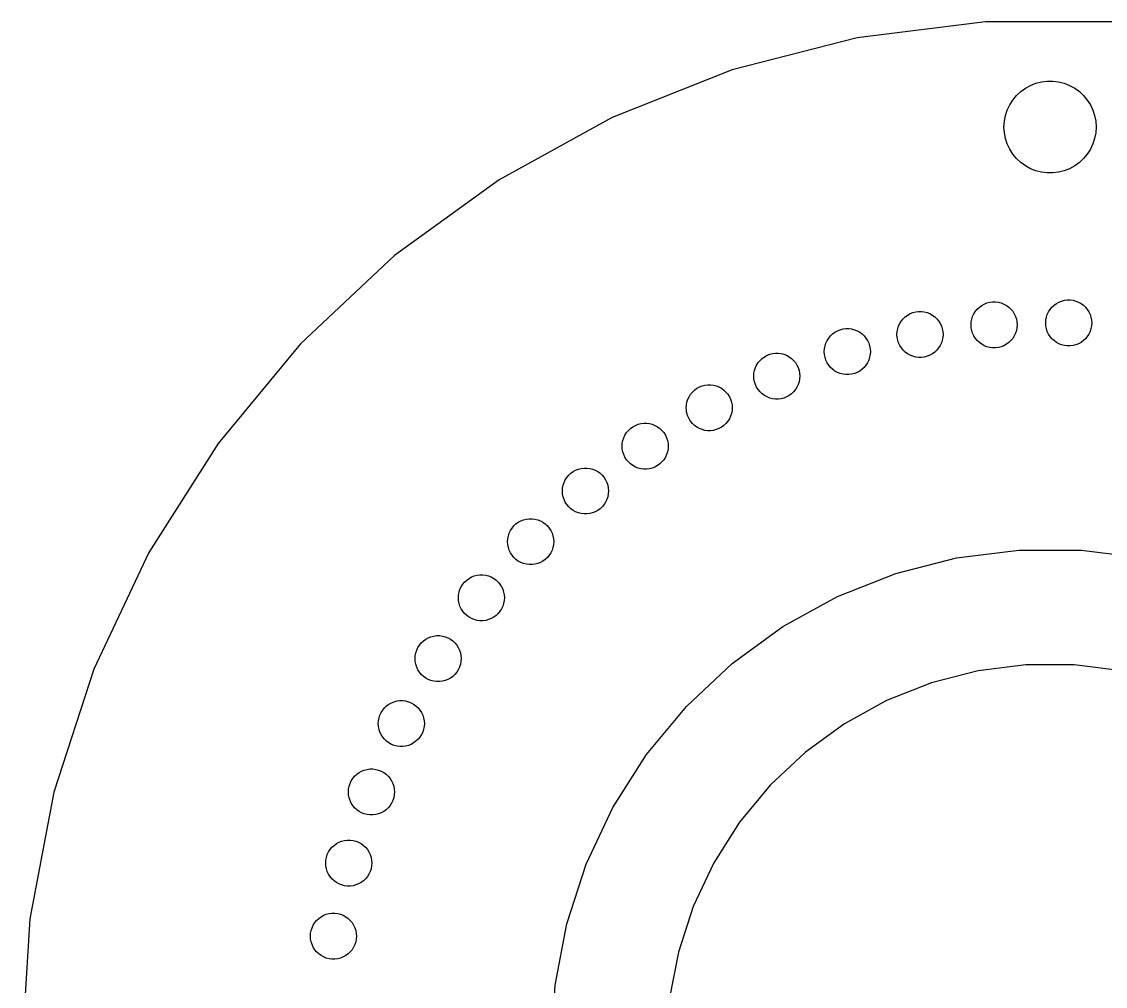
# Model space of a CAD drawing. Header units: metres. Extents: x -67 to 67, y -67 to 226.
# Drawn here: x -67 to 3.6, y 163 to 225.9 of the extents above; entities that cross this region are included whole.
import ezdxf

# ---------------------------------------------------------------- set-up
doc = ezdxf.new("R2010")
doc.units = ezdxf.units.M

msp = doc.modelspace()

# ---------------------------------------------------------------- linework, layer by layer
for p, q in [((-4.20695, 225.868), (-12.5545, 224.813)), ((4.20695, 225.868), (-4.20695, 225.868)), ((-12.5545, 224.813), (-20.7041, 222.721)), ((-20.7041, 222.721), (-28.5272, 219.623)), ((-1.60747, 221.533), (-1.27733, 221.714)), ((-1.27733, 221.714), (-0.92705, 221.853)), ((-0.92705, 221.853), (-0.56213, 221.947)), ((-0.56213, 221.947), (-0.18837, 221.994)), ((-0.18837, 221.994), (0.18837, 221.994)), ((0.18837, 221.994), (0.56213, 221.947)), ((0.56213, 221.947), (0.92705, 221.853)), ((0.92705, 221.853), (1.27733, 221.714)), ((1.27733, 221.714), (1.60747, 221.533)), ((-2.42705, 220.763), (-2.1869, 221.054)), ((-2.1869, 221.054), (-1.91226, 221.312)), ((-1.91226, 221.312), (-1.60747, 221.533)), ((1.60747, 221.533), (1.91226, 221.312)), ((1.91226, 221.312), (2.1869, 221.054)), ((2.1869, 221.054), (2.42705, 220.763)), ((-2.78932, 220.104), (-2.62891, 220.445)), ((-2.62891, 220.445), (-2.42705, 220.763)), ((2.42705, 220.763), (2.62891, 220.445)), ((2.62891, 220.445), (2.78932, 220.104)), ((-28.5272, 219.623), (-35.9004, 215.57)), ((-2.97633, 219.376), (-2.90575, 219.746)), ((-2.90575, 219.746), (-2.78932, 220.104)), ((2.78932, 220.104), (2.90575, 219.746)), ((2.90575, 219.746), (2.97633, 219.376)), ((-3, 219), (-2.97633, 219.376)), ((-2.97633, 218.624), (-3, 219)), ((2.97633, 219.376), (3, 219)), ((3, 219), (2.97633, 218.624)), ((-2.90575, 218.254), (-2.97633, 218.624)), ((-2.78932, 217.896), (-2.90575, 218.254)), ((2.90575, 218.254), (2.78932, 217.896)), ((2.97633, 218.624), (2.90575, 218.254)), ((-2.62891, 217.555), (-2.78932, 217.896)), ((-2.42705, 217.237), (-2.62891, 217.555)), ((2.62891, 217.555), (2.42705, 217.237)), ((2.78932, 217.896), (2.62891, 217.555)), ((-2.1869, 216.946), (-2.42705, 217.237)), ((-1.91226, 216.688), (-2.1869, 216.946)), ((2.1869, 216.946), (1.91226, 216.688)), ((2.42705, 217.237), (2.1869, 216.946)), ((-1.60747, 216.467), (-1.91226, 216.688)), ((-1.27733, 216.286), (-1.60747, 216.467)), ((-0.92705, 216.147), (-1.27733, 216.286)), ((-0.56213, 216.053), (-0.92705, 216.147)), ((-0.18837, 216.006), (-0.56213, 216.053)), ((0.56213, 216.053), (0.18837, 216.006)), ((0.92705, 216.147), (0.56213, 216.053)), ((1.27733, 216.286), (0.92705, 216.147)), ((1.60747, 216.467), (1.27733, 216.286)), ((1.91226, 216.688), (1.60747, 216.467)), ((-35.9004, 215.57), (-42.7074, 210.624)), ((0.18837, 216.006), (-0.18837, 216.006)), ((-42.7074, 210.624), (-48.8409, 204.865)), ((-4.11006, 207.536), (-3.92761, 207.583)), ((-3.92761, 207.583), (-3.74072, 207.606)), ((-3.74072, 207.606), (-3.55235, 207.606)), ((-3.55235, 207.606), (-3.36546, 207.583)), ((-3.36546, 207.583), (-3.18301, 207.536)), ((0.41284, 207.501), (0.57791, 207.592)), ((0.57791, 207.592), (0.75305, 207.661)), ((0.75305, 207.661), (0.93552, 207.708)), ((0.93552, 207.708), (1.12239, 207.731)), ((1.12239, 207.731), (1.31076, 207.731)), ((1.31076, 207.731), (1.49765, 207.708)), ((1.49765, 207.708), (1.6801, 207.661)), ((1.6801, 207.661), (1.85526, 207.592)), ((1.85526, 207.592), (2.02032, 207.501)), ((-9.10968, 206.842), (-8.93454, 206.911)), ((-8.93454, 206.911), (-8.75208, 206.958)), ((-8.75208, 206.958), (-8.5652, 206.981)), ((-8.5652, 206.981), (-8.37682, 206.981)), ((-8.37682, 206.981), (-8.18994, 206.958)), ((-8.18994, 206.958), (-8.00748, 206.911)), ((-8.00748, 206.911), (-7.83234, 206.842)), ((-4.961, 206.832), (-4.86006, 206.991)), ((-4.86006, 206.991), (-4.73999, 207.136)), ((-4.73999, 207.136), (-4.60268, 207.265)), ((-4.60268, 207.265), (-4.45027, 207.376)), ((-4.45027, 207.376), (-4.2852, 207.466)), ((-4.2852, 207.466), (-4.11006, 207.536)), ((-3.18301, 207.536), (-3.00786, 207.466)), ((-3.00786, 207.466), (-2.84279, 207.376)), ((-2.84279, 207.376), (-2.6904, 207.265)), ((-2.6904, 207.265), (-2.55309, 207.136)), ((-2.55309, 207.136), (-2.43301, 206.991)), ((-2.43301, 206.991), (-2.33208, 206.832)), ((-0.17807, 206.787), (-0.09787, 206.957)), ((-0.09787, 206.957), (0.00305, 207.116)), ((0.00305, 207.116), (0.12312, 207.261)), ((0.12312, 207.261), (0.26045, 207.39)), ((0.26045, 207.39), (0.41284, 207.501)), ((2.02032, 207.501), (2.17271, 207.39)), ((2.17271, 207.39), (2.31003, 207.261)), ((2.31003, 207.261), (2.4301, 207.116)), ((2.4301, 207.116), (2.53104, 206.957)), ((2.53104, 206.957), (2.61125, 206.787)), ((-9.86568, 206.037), (-9.78546, 206.207)), ((-9.78546, 206.207), (-9.68454, 206.366)), ((-9.68454, 206.366), (-9.56447, 206.511)), ((-9.56447, 206.511), (-9.42714, 206.64)), ((-9.42714, 206.64), (-9.27475, 206.751)), ((-9.27475, 206.751), (-9.10968, 206.842)), ((-7.83234, 206.842), (-7.66727, 206.751)), ((-7.66727, 206.751), (-7.51488, 206.64)), ((-7.51488, 206.64), (-7.37755, 206.511)), ((-7.37755, 206.511), (-7.25748, 206.366)), ((-7.25748, 206.366), (-7.15656, 206.207)), ((-7.15656, 206.207), (-7.07634, 206.037)), ((-5.14653, 206.109), (-5.1347, 206.297)), ((-5.1347, 206.297), (-5.09941, 206.482)), ((-5.09941, 206.482), (-5.0412, 206.661)), ((-5.0412, 206.661), (-4.961, 206.832)), ((-2.33208, 206.832), (-2.25186, 206.661)), ((-2.25186, 206.661), (-2.19366, 206.482)), ((-2.19366, 206.482), (-2.15836, 206.297)), ((-2.15836, 206.297), (-2.14653, 206.109)), ((-0.2834, 206.234), (-0.27158, 206.422)), ((-0.27158, 206.046), (-0.2834, 206.234)), ((-0.27158, 206.422), (-0.23628, 206.607)), ((-0.23628, 206.607), (-0.17807, 206.787)), ((2.61125, 206.787), (2.66945, 206.607)), ((2.66945, 206.607), (2.70476, 206.422)), ((2.70476, 206.422), (2.71658, 206.234)), ((2.71658, 206.234), (2.70476, 206.046)), ((-14.2991, 205.394), (-14.1618, 205.523)), ((-14.1618, 205.523), (-14.0094, 205.634)), ((-14.0094, 205.634), (-13.8444, 205.724)), ((-13.8444, 205.724), (-13.6692, 205.794)), ((-13.6692, 205.794), (-13.4868, 205.84)), ((-13.4868, 205.84), (-13.2999, 205.864)), ((-13.2999, 205.864), (-13.1115, 205.864)), ((-13.1115, 205.864), (-12.9246, 205.84)), ((-12.9246, 205.84), (-12.7422, 205.794)), ((-12.7422, 205.794), (-12.567, 205.724)), ((-12.567, 205.724), (-12.4019, 205.634)), ((-12.4019, 205.634), (-12.2496, 205.523)), ((-12.2496, 205.523), (-12.1122, 205.394)), ((-9.97101, 205.484), (-9.95918, 205.672)), ((-9.95918, 205.296), (-9.97101, 205.484)), ((-9.95918, 205.672), (-9.92389, 205.857)), ((-9.92389, 205.857), (-9.86568, 206.037)), ((-7.07634, 206.037), (-7.01813, 205.857)), ((-7.01813, 205.857), (-6.98283, 205.672)), ((-6.98283, 205.672), (-6.97101, 205.484)), ((-6.97101, 205.484), (-6.98283, 205.296)), ((-5.1347, 205.921), (-5.14653, 206.109)), ((-5.09941, 205.736), (-5.1347, 205.921)), ((-5.0412, 205.557), (-5.09941, 205.736)), ((-4.961, 205.386), (-5.0412, 205.557)), ((-2.25186, 205.557), (-2.33208, 205.386)), ((-2.19366, 205.736), (-2.25186, 205.557)), ((-2.15836, 205.921), (-2.19366, 205.736)), ((-2.14653, 206.109), (-2.15836, 205.921)), ((-0.23628, 205.861), (-0.27158, 206.046)), ((-0.17807, 205.682), (-0.23628, 205.861)), ((-0.09787, 205.512), (-0.17807, 205.682)), ((0.00305, 205.353), (-0.09787, 205.512)), ((2.53104, 205.512), (2.4301, 205.353)), ((2.61125, 205.682), (2.53104, 205.512)), ((2.66945, 205.861), (2.61125, 205.682)), ((2.70476, 206.046), (2.66945, 205.861)), ((-48.8409, 204.865), (-54.2041, 198.382)), ((-14.6586, 204.74), (-14.6004, 204.919)), ((-14.6004, 204.919), (-14.5201, 205.09)), ((-14.5201, 205.09), (-14.4192, 205.249)), ((-14.4192, 205.249), (-14.2991, 205.394)), ((-12.1122, 205.394), (-11.9922, 205.249)), ((-11.9922, 205.249), (-11.8912, 205.09)), ((-11.8912, 205.09), (-11.811, 204.919)), ((-11.811, 204.919), (-11.7528, 204.74)), ((-9.92389, 205.111), (-9.95918, 205.296)), ((-9.86568, 204.932), (-9.92389, 205.111)), ((-9.78546, 204.762), (-9.86568, 204.932)), ((-9.68454, 204.603), (-9.78546, 204.762)), ((-7.15656, 204.762), (-7.25748, 204.603)), ((-7.07634, 204.932), (-7.15656, 204.762)), ((-7.01813, 205.111), (-7.07634, 204.932)), ((-6.98283, 205.296), (-7.01813, 205.111)), ((-4.86006, 205.227), (-4.961, 205.386)), ((-4.73999, 205.082), (-4.86006, 205.227)), ((-4.60268, 204.953), (-4.73999, 205.082)), ((-4.45027, 204.843), (-4.60268, 204.953)), ((-4.2852, 204.752), (-4.45027, 204.843)), ((-4.11006, 204.682), (-4.2852, 204.752)), ((-3.00786, 204.752), (-3.18301, 204.682)), ((-2.84279, 204.843), (-3.00786, 204.752)), ((-2.6904, 204.953), (-2.84279, 204.843)), ((-2.55309, 205.082), (-2.6904, 204.953)), ((-2.43301, 205.227), (-2.55309, 205.082)), ((-2.33208, 205.386), (-2.43301, 205.227)), ((0.12312, 205.208), (0.00305, 205.353)), ((0.26045, 205.079), (0.12312, 205.208)), ((0.41284, 204.968), (0.26045, 205.079)), ((0.57791, 204.877), (0.41284, 204.968)), ((0.75305, 204.808), (0.57791, 204.877)), ((0.93552, 204.761), (0.75305, 204.808)), ((1.12239, 204.737), (0.93552, 204.761)), ((1.49765, 204.761), (1.31076, 204.737)), ((1.6801, 204.808), (1.49765, 204.761)), ((1.85526, 204.877), (1.6801, 204.808)), ((2.02032, 204.968), (1.85526, 204.877)), ((2.17271, 205.079), (2.02032, 204.968)), ((2.31003, 205.208), (2.17271, 205.079)), ((2.4301, 205.353), (2.31003, 205.208)), ((-18.6041, 204.035), (-18.4391, 204.126)), ((-18.4391, 204.126), (-18.2639, 204.195)), ((-18.2639, 204.195), (-18.0815, 204.242)), ((-18.0815, 204.242), (-17.8946, 204.266)), ((-17.8946, 204.266), (-17.7062, 204.266)), ((-17.7062, 204.266), (-17.5193, 204.242)), ((-17.5193, 204.242), (-17.3369, 204.195)), ((-17.3369, 204.195), (-17.1617, 204.126)), ((-17.1617, 204.126), (-16.9966, 204.035)), ((-14.7057, 204.367), (-14.6939, 204.555)), ((-14.6939, 204.179), (-14.7057, 204.367)), ((-14.6939, 204.555), (-14.6586, 204.74)), ((-14.6586, 203.994), (-14.6939, 204.179)), ((-11.7528, 204.74), (-11.7175, 204.555)), ((-11.7175, 204.179), (-11.7528, 203.994)), ((-11.7175, 204.555), (-11.7057, 204.367)), ((-11.7057, 204.367), (-11.7175, 204.179)), ((-9.56447, 204.458), (-9.68454, 204.603)), ((-9.42714, 204.329), (-9.56447, 204.458)), ((-9.27475, 204.218), (-9.42714, 204.329)), ((-9.10968, 204.127), (-9.27475, 204.218)), ((-8.93454, 204.058), (-9.10968, 204.127)), ((-8.75208, 204.011), (-8.93454, 204.058)), ((-8.00748, 204.058), (-8.18994, 204.011)), ((-7.83234, 204.127), (-8.00748, 204.058)), ((-7.66727, 204.218), (-7.83234, 204.127)), ((-7.51488, 204.329), (-7.66727, 204.218)), ((-7.37755, 204.458), (-7.51488, 204.329)), ((-7.25748, 204.603), (-7.37755, 204.458)), ((-3.92761, 204.636), (-4.11006, 204.682)), ((-3.74072, 204.612), (-3.92761, 204.636)), ((-3.55235, 204.612), (-3.74072, 204.612)), ((-3.36546, 204.636), (-3.55235, 204.612)), ((-3.18301, 204.682), (-3.36546, 204.636)), ((1.31076, 204.737), (1.12239, 204.737)), ((-19.1951, 203.321), (-19.1149, 203.491)), ((-19.1149, 203.491), (-19.0139, 203.65)), ((-19.0139, 203.65), (-18.8938, 203.796)), ((-18.8938, 203.796), (-18.7565, 203.925)), ((-18.7565, 203.925), (-18.6041, 204.035)), ((-16.9966, 204.035), (-16.8443, 203.925)), ((-16.8443, 203.925), (-16.7069, 203.796)), ((-16.7069, 203.796), (-16.5869, 203.65)), ((-16.5869, 203.65), (-16.4859, 203.491)), ((-16.4859, 203.491), (-16.4057, 203.321)), ((-14.6004, 203.815), (-14.6586, 203.994)), ((-14.5201, 203.644), (-14.6004, 203.815)), ((-14.4192, 203.485), (-14.5201, 203.644)), ((-14.2991, 203.34), (-14.4192, 203.485)), ((-14.1618, 203.211), (-14.2991, 203.34)), ((-12.1122, 203.34), (-12.2496, 203.211)), ((-11.9922, 203.485), (-12.1122, 203.34)), ((-11.8912, 203.644), (-11.9922, 203.485)), ((-11.811, 203.815), (-11.8912, 203.644)), ((-11.7528, 203.994), (-11.811, 203.815)), ((-8.5652, 203.987), (-8.75208, 204.011)), ((-8.37682, 203.987), (-8.5652, 203.987)), ((-8.18994, 204.011), (-8.37682, 203.987)), ((-19.3004, 202.769), (-19.2886, 202.957)), ((-19.2886, 202.581), (-19.3004, 202.769)), ((-19.2886, 202.957), (-19.2533, 203.142)), ((-19.2533, 203.142), (-19.1951, 203.321)), ((-16.4057, 203.321), (-16.3475, 203.142)), ((-16.3475, 203.142), (-16.3122, 202.957)), ((-16.3122, 202.957), (-16.3004, 202.769)), ((-16.3004, 202.769), (-16.3122, 202.581)), ((-14.0094, 203.101), (-14.1618, 203.211)), ((-13.8444, 203.01), (-14.0094, 203.101)), ((-13.6692, 202.94), (-13.8444, 203.01)), ((-13.4868, 202.894), (-13.6692, 202.94)), ((-13.2999, 202.87), (-13.4868, 202.894)), ((-13.1115, 202.87), (-13.2999, 202.87)), ((-12.9246, 202.894), (-13.1115, 202.87)), ((-12.7422, 202.94), (-12.9246, 202.894)), ((-12.567, 203.01), (-12.7422, 202.94)), ((-12.4019, 203.101), (-12.567, 203.01)), ((-12.2496, 203.211), (-12.4019, 203.101)), ((-23.1625, 201.862), (-23.0101, 201.973)), ((-23.0101, 201.973), (-22.8451, 202.064)), ((-22.8451, 202.064), (-22.6699, 202.133)), ((-22.6699, 202.133), (-22.4875, 202.18)), ((-22.4875, 202.18), (-22.3006, 202.204)), ((-22.3006, 202.204), (-22.1122, 202.204)), ((-22.1122, 202.204), (-21.9253, 202.18)), ((-21.9253, 202.18), (-21.7429, 202.133)), ((-21.7429, 202.133), (-21.5677, 202.064)), ((-21.5677, 202.064), (-21.4026, 201.973)), ((-21.4026, 201.973), (-21.2503, 201.862)), ((-19.2533, 202.396), (-19.2886, 202.581)), ((-19.1951, 202.217), (-19.2533, 202.396)), ((-19.1149, 202.046), (-19.1951, 202.217)), ((-19.0139, 201.887), (-19.1149, 202.046)), ((-16.4859, 202.046), (-16.5869, 201.887)), ((-16.4057, 202.217), (-16.4859, 202.046)), ((-16.3475, 202.396), (-16.4057, 202.217)), ((-16.3122, 202.581), (-16.3475, 202.396)), ((-23.6593, 201.08), (-23.6011, 201.259)), ((-23.6011, 201.259), (-23.5209, 201.429)), ((-23.5209, 201.429), (-23.4199, 201.588)), ((-23.4199, 201.588), (-23.2999, 201.733)), ((-23.2999, 201.733), (-23.1625, 201.862)), ((-21.2503, 201.862), (-21.1129, 201.733)), ((-21.1129, 201.733), (-20.9929, 201.588)), ((-20.9929, 201.588), (-20.8919, 201.429)), ((-20.8919, 201.429), (-20.8117, 201.259)), ((-20.8117, 201.259), (-20.7535, 201.08)), ((-18.8938, 201.742), (-19.0139, 201.887)), ((-18.7565, 201.613), (-18.8938, 201.742)), ((-18.6041, 201.502), (-18.7565, 201.613)), ((-18.4391, 201.412), (-18.6041, 201.502)), ((-18.2639, 201.342), (-18.4391, 201.412)), ((-18.0815, 201.295), (-18.2639, 201.342)), ((-17.8946, 201.272), (-18.0815, 201.295)), ((-17.7062, 201.272), (-17.8946, 201.272)), ((-17.5193, 201.295), (-17.7062, 201.272)), ((-17.3369, 201.342), (-17.5193, 201.295)), ((-17.1617, 201.412), (-17.3369, 201.342)), ((-16.9966, 201.502), (-17.1617, 201.412)), ((-16.8443, 201.613), (-16.9966, 201.502)), ((-16.7069, 201.742), (-16.8443, 201.613)), ((-16.5869, 201.887), (-16.7069, 201.742)), ((-23.7064, 200.707), (-23.6946, 200.895)), ((-23.6946, 200.519), (-23.7064, 200.707)), ((-23.6946, 200.895), (-23.6593, 201.08)), ((-23.6593, 200.334), (-23.6946, 200.519)), ((-20.7535, 201.08), (-20.7182, 200.895)), ((-20.7182, 200.519), (-20.7535, 200.334)), ((-20.7182, 200.895), (-20.7064, 200.707)), ((-20.7064, 200.707), (-20.7182, 200.519)), ((-23.6011, 200.154), (-23.6593, 200.334)), ((-23.5209, 199.984), (-23.6011, 200.154)), ((-23.4199, 199.825), (-23.5209, 199.984)), ((-23.2999, 199.68), (-23.4199, 199.825)), ((-20.9929, 199.825), (-21.1129, 199.68)), ((-20.8919, 199.984), (-20.9929, 199.825)), ((-20.8117, 200.154), (-20.8919, 199.984)), ((-20.7535, 200.334), (-20.8117, 200.154)), ((-27.5905, 199.084), (-27.4705, 199.229)), ((-27.4705, 199.229), (-27.3331, 199.358)), ((-27.3331, 199.358), (-27.1808, 199.469)), ((-27.1808, 199.469), (-27.0157, 199.559)), ((-27.0157, 199.559), (-26.8405, 199.629)), ((-26.8405, 199.629), (-26.6581, 199.676)), ((-26.6581, 199.676), (-26.4712, 199.699)), ((-26.4712, 199.699), (-26.2828, 199.699)), ((-26.2828, 199.699), (-26.0959, 199.676)), ((-26.0959, 199.676), (-25.9135, 199.629)), ((-25.9135, 199.629), (-25.7383, 199.559)), ((-25.7383, 199.559), (-25.5733, 199.469)), ((-25.5733, 199.469), (-25.4209, 199.358)), ((-25.4209, 199.358), (-25.2836, 199.229)), ((-25.2836, 199.229), (-25.1635, 199.084)), ((-23.1625, 199.551), (-23.2999, 199.68)), ((-23.0101, 199.44), (-23.1625, 199.551)), ((-22.8451, 199.349), (-23.0101, 199.44)), ((-22.6699, 199.28), (-22.8451, 199.349)), ((-22.4875, 199.233), (-22.6699, 199.28)), ((-22.3006, 199.21), (-22.4875, 199.233)), ((-22.1122, 199.21), (-22.3006, 199.21)), ((-21.9253, 199.233), (-22.1122, 199.21)), ((-21.7429, 199.28), (-21.9253, 199.233)), ((-21.5677, 199.349), (-21.7429, 199.28)), ((-21.4026, 199.44), (-21.5677, 199.349)), ((-21.2503, 199.551), (-21.4026, 199.44)), ((-21.1129, 199.68), (-21.2503, 199.551)), ((-27.8652, 198.39), (-27.8299, 198.575)), ((-27.8299, 198.575), (-27.7717, 198.754)), ((-27.7717, 198.754), (-27.6915, 198.925)), ((-27.6915, 198.925), (-27.5905, 199.084)), ((-25.1635, 199.084), (-25.0625, 198.925)), ((-25.0625, 198.925), (-24.9823, 198.754)), ((-24.9823, 198.754), (-24.9241, 198.575)), ((-24.9241, 198.575), (-24.8888, 198.39)), ((-54.2041, 198.382), (-58.7125, 191.277)), ((-27.877, 198.202), (-27.8652, 198.39)), ((-27.8652, 198.014), (-27.877, 198.202)), ((-27.8299, 197.829), (-27.8652, 198.014)), ((-27.7717, 197.65), (-27.8299, 197.829)), ((-24.9241, 197.829), (-24.9823, 197.65)), ((-24.8888, 198.014), (-24.9241, 197.829)), ((-24.8888, 198.39), (-24.877, 198.202)), ((-24.877, 198.202), (-24.8888, 198.014)), ((-27.6915, 197.48), (-27.7717, 197.65)), ((-27.5905, 197.321), (-27.6915, 197.48)), ((-27.4705, 197.175), (-27.5905, 197.321)), ((-27.3331, 197.046), (-27.4705, 197.175)), ((-27.1808, 196.936), (-27.3331, 197.046)), ((-25.4209, 197.046), (-25.5733, 196.936)), ((-25.2836, 197.175), (-25.4209, 197.046)), ((-25.1635, 197.321), (-25.2836, 197.175)), ((-25.0625, 197.48), (-25.1635, 197.321)), ((-24.9823, 197.65), (-25.0625, 197.48)), ((-31.4816, 196.164), (-31.3615, 196.309)), ((-31.3615, 196.309), (-31.2242, 196.438)), ((-31.2242, 196.438), (-31.0718, 196.549)), ((-31.0718, 196.549), (-30.9067, 196.64)), ((-30.9067, 196.64), (-30.7316, 196.709)), ((-30.7316, 196.709), (-30.5491, 196.756)), ((-30.5491, 196.756), (-30.3622, 196.779)), ((-30.3622, 196.779), (-30.1738, 196.779)), ((-30.1738, 196.779), (-29.987, 196.756)), ((-29.987, 196.756), (-29.8045, 196.709)), ((-29.8045, 196.709), (-29.6293, 196.64)), ((-29.6293, 196.64), (-29.4643, 196.549)), ((-29.4643, 196.549), (-29.3119, 196.438)), ((-29.3119, 196.438), (-29.1746, 196.309)), ((-29.1746, 196.309), (-29.0545, 196.164)), ((-27.0157, 196.845), (-27.1808, 196.936)), ((-26.8405, 196.776), (-27.0157, 196.845)), ((-26.6581, 196.729), (-26.8405, 196.776)), ((-26.4712, 196.705), (-26.6581, 196.729)), ((-26.2828, 196.705), (-26.4712, 196.705)), ((-26.0959, 196.729), (-26.2828, 196.705)), ((-25.9135, 196.776), (-26.0959, 196.729)), ((-25.7383, 196.845), (-25.9135, 196.776)), ((-25.5733, 196.936), (-25.7383, 196.845)), ((-31.7562, 195.47), (-31.7209, 195.655)), ((-31.7209, 195.655), (-31.6627, 195.835)), ((-31.6627, 195.835), (-31.5825, 196.005)), ((-31.5825, 196.005), (-31.4816, 196.164)), ((-29.0545, 196.164), (-28.9536, 196.005)), ((-28.9536, 196.005), (-28.8734, 195.835)), ((-28.8734, 195.835), (-28.8151, 195.655)), ((-28.8151, 195.655), (-28.7798, 195.47)), ((-31.768, 195.282), (-31.7562, 195.47)), ((-31.7562, 195.094), (-31.768, 195.282)), ((-31.7209, 194.909), (-31.7562, 195.094)), ((-31.6627, 194.73), (-31.7209, 194.909)), ((-28.8151, 194.909), (-28.8734, 194.73)), ((-28.7798, 195.094), (-28.8151, 194.909)), ((-28.7798, 195.47), (-28.768, 195.282)), ((-28.768, 195.282), (-28.7798, 195.094)), ((-31.5825, 194.56), (-31.6627, 194.73)), ((-31.4816, 194.401), (-31.5825, 194.56)), ((-31.3615, 194.256), (-31.4816, 194.401)), ((-31.2242, 194.127), (-31.3615, 194.256)), ((-29.1746, 194.256), (-29.3119, 194.127)), ((-29.0545, 194.401), (-29.1746, 194.256)), ((-28.9536, 194.56), (-29.0545, 194.401)), ((-28.8734, 194.73), (-28.9536, 194.56)), ((-34.1193, 193.451), (-33.9324, 193.475)), ((-33.9324, 193.475), (-33.744, 193.475)), ((-33.744, 193.475), (-33.5571, 193.451)), ((-31.0718, 194.016), (-31.2242, 194.127)), ((-30.9067, 193.925), (-31.0718, 194.016)), ((-30.7316, 193.856), (-30.9067, 193.925)), ((-30.5491, 193.809), (-30.7316, 193.856)), ((-30.3622, 193.785), (-30.5491, 193.809)), ((-30.1738, 193.785), (-30.3622, 193.785)), ((-29.987, 193.809), (-30.1738, 193.785)), ((-29.8045, 193.856), (-29.987, 193.809)), ((-29.6293, 193.925), (-29.8045, 193.856)), ((-29.4643, 194.016), (-29.6293, 193.925)), ((-29.3119, 194.127), (-29.4643, 194.016)), ((-35.1526, 192.7), (-35.0517, 192.86)), ((-35.0517, 192.86), (-34.9316, 193.005)), ((-34.9316, 193.005), (-34.7943, 193.134)), ((-34.7943, 193.134), (-34.6419, 193.244)), ((-34.6419, 193.244), (-34.4769, 193.335)), ((-34.4769, 193.335), (-34.3017, 193.404)), ((-34.3017, 193.404), (-34.1193, 193.451)), ((-33.5571, 193.451), (-33.3747, 193.404)), ((-33.3747, 193.404), (-33.1995, 193.335)), ((-33.1995, 193.335), (-33.0344, 193.244)), ((-33.0344, 193.244), (-32.882, 193.134)), ((-32.882, 193.134), (-32.7447, 193.005)), ((-32.7447, 193.005), (-32.6247, 192.86)), ((-32.6247, 192.86), (-32.5237, 192.7)), ((-35.3382, 191.978), (-35.3264, 192.166)), ((-35.3264, 192.166), (-35.2911, 192.351)), ((-35.2911, 192.351), (-35.2328, 192.53)), ((-35.2328, 192.53), (-35.1526, 192.7)), ((-32.5237, 192.7), (-32.4435, 192.53)), ((-32.4435, 192.53), (-32.3853, 192.351)), ((-32.3853, 192.351), (-32.35, 192.166)), ((-32.35, 192.166), (-32.3382, 191.978)), ((-35.3264, 191.79), (-35.3382, 191.978)), ((-35.2911, 191.605), (-35.3264, 191.79)), ((-35.2328, 191.426), (-35.2911, 191.605)), ((-35.1526, 191.255), (-35.2328, 191.426)), ((-32.4435, 191.426), (-32.5237, 191.255)), ((-32.3853, 191.605), (-32.4435, 191.426)), ((-32.35, 191.79), (-32.3853, 191.605)), ((-32.3382, 191.978), (-32.35, 191.79)), ((-6.08989, 190.924), (-2.04068, 191.436)), ((-2.04068, 191.436), (2.04068, 191.436)), ((2.04068, 191.436), (6.08989, 190.924)), ((-58.7125, 191.277), (-62.295, 183.664)), ((-35.0517, 191.096), (-35.1526, 191.255)), ((-34.9316, 190.951), (-35.0517, 191.096)), ((-34.7943, 190.822), (-34.9316, 190.951)), ((-34.6419, 190.711), (-34.7943, 190.822)), ((-34.4769, 190.621), (-34.6419, 190.711)), ((-33.0344, 190.711), (-33.1995, 190.621)), ((-32.882, 190.822), (-33.0344, 190.711)), ((-32.7447, 190.951), (-32.882, 190.822)), ((-32.6247, 191.096), (-32.7447, 190.951)), ((-32.5237, 191.255), (-32.6247, 191.096)), ((-10.043, 189.909), (-6.08989, 190.924)), ((-34.3017, 190.551), (-34.4769, 190.621)), ((-34.1193, 190.504), (-34.3017, 190.551)), ((-33.9324, 190.481), (-34.1193, 190.504)), ((-33.744, 190.481), (-33.9324, 190.481)), ((-33.5571, 190.504), (-33.744, 190.481)), ((-33.3747, 190.551), (-33.5571, 190.504)), ((-33.1995, 190.621), (-33.3747, 190.551)), ((-38.2632, 189.205), (-38.1431, 189.351)), ((-38.1431, 189.351), (-38.0058, 189.48)), ((-38.0058, 189.48), (-37.8534, 189.59)), ((-37.8534, 189.59), (-37.6883, 189.681)), ((-37.6883, 189.681), (-37.5132, 189.75)), ((-37.5132, 189.75), (-37.3307, 189.797)), ((-37.3307, 189.797), (-37.1438, 189.821)), ((-37.1438, 189.821), (-36.9555, 189.821)), ((-36.9555, 189.821), (-36.7686, 189.797)), ((-36.7686, 189.797), (-36.5861, 189.75)), ((-36.5861, 189.75), (-36.411, 189.681)), ((-36.411, 189.681), (-36.2459, 189.59)), ((-36.2459, 189.59), (-36.0935, 189.48)), ((-36.0935, 189.48), (-35.9562, 189.351)), ((-35.9562, 189.351), (-35.8361, 189.205)), ((-13.8378, 188.407), (-10.043, 189.909)), ((-38.5497, 188.324), (-38.5378, 188.512)), ((-38.5378, 188.512), (-38.5025, 188.697)), ((-38.5025, 188.697), (-38.4443, 188.876)), ((-38.4443, 188.876), (-38.3641, 189.046)), ((-38.3641, 189.046), (-38.2632, 189.205)), ((-35.8361, 189.205), (-35.7352, 189.046)), ((-35.7352, 189.046), (-35.655, 188.876)), ((-35.655, 188.876), (-35.5968, 188.697)), ((-35.5968, 188.697), (-35.5615, 188.512)), ((-35.5615, 188.512), (-35.5497, 188.324)), ((-38.5378, 188.136), (-38.5497, 188.324)), ((-38.5025, 187.951), (-38.5378, 188.136)), ((-38.4443, 187.772), (-38.5025, 187.951)), ((-35.5968, 187.951), (-35.655, 187.772)), ((-35.5615, 188.136), (-35.5968, 187.951)), ((-35.5497, 188.324), (-35.5615, 188.136)), ((-17.4144, 186.441), (-13.8378, 188.407)), ((-38.3641, 187.601), (-38.4443, 187.772)), ((-38.2632, 187.442), (-38.3641, 187.601)), ((-38.1431, 187.297), (-38.2632, 187.442)), ((-38.0058, 187.168), (-38.1431, 187.297)), ((-37.8534, 187.057), (-38.0058, 187.168)), ((-36.0935, 187.168), (-36.2459, 187.057)), ((-35.9562, 187.297), (-36.0935, 187.168)), ((-35.8361, 187.442), (-35.9562, 187.297)), ((-35.7352, 187.601), (-35.8361, 187.442)), ((-35.655, 187.772), (-35.7352, 187.601)), ((-37.6883, 186.967), (-37.8534, 187.057)), ((-37.5132, 186.897), (-37.6883, 186.967)), ((-37.3307, 186.85), (-37.5132, 186.897)), ((-37.1438, 186.827), (-37.3307, 186.85)), ((-36.9555, 186.827), (-37.1438, 186.827)), ((-36.7686, 186.85), (-36.9555, 186.827)), ((-36.5861, 186.897), (-36.7686, 186.85)), ((-36.411, 186.967), (-36.5861, 186.897)), ((-36.2459, 187.057), (-36.411, 186.967)), ((-20.7163, 184.042), (-17.4144, 186.441)), ((-40.6721, 185.625), (-40.5071, 185.716)), ((-40.5071, 185.716), (-40.3319, 185.785)), ((-40.3319, 185.785), (-40.1495, 185.832)), ((-40.1495, 185.832), (-39.9626, 185.856)), ((-39.9626, 185.856), (-39.7742, 185.856)), ((-39.7742, 185.856), (-39.5873, 185.832)), ((-39.5873, 185.832), (-39.4049, 185.785)), ((-39.4049, 185.785), (-39.2297, 185.716)), ((-39.2297, 185.716), (-39.0647, 185.625)), ((-41.2631, 184.911), (-41.1828, 185.082)), ((-41.1828, 185.082), (-41.0819, 185.241)), ((-41.0819, 185.241), (-40.9618, 185.386)), ((-40.9618, 185.386), (-40.8245, 185.515)), ((-40.8245, 185.515), (-40.6721, 185.625)), ((-39.0647, 185.625), (-38.9122, 185.515)), ((-38.9122, 185.515), (-38.7749, 185.386)), ((-38.7749, 185.386), (-38.6549, 185.241)), ((-38.6549, 185.241), (-38.5539, 185.082)), ((-38.5539, 185.082), (-38.4737, 184.911)), ((-41.3684, 184.359), (-41.3566, 184.547)), ((-41.3566, 184.171), (-41.3684, 184.359)), ((-41.3566, 184.547), (-41.3213, 184.732)), ((-41.3213, 184.732), (-41.2631, 184.911)), ((-38.4737, 184.911), (-38.4155, 184.732)), ((-38.4155, 184.732), (-38.3802, 184.547)), ((-38.3802, 184.547), (-38.3684, 184.359)), ((-38.3684, 184.359), (-38.3802, 184.171)), ((-62.295, 183.664), (-64.8951, 175.662)), ((-41.3213, 183.986), (-41.3566, 184.171)), ((-41.2631, 183.807), (-41.3213, 183.986)), ((-41.1828, 183.636), (-41.2631, 183.807)), ((-41.0819, 183.477), (-41.1828, 183.636)), ((-38.5539, 183.636), (-38.6549, 183.477)), ((-38.4737, 183.807), (-38.5539, 183.636)), ((-38.4155, 183.986), (-38.4737, 183.807)), ((-38.3802, 184.171), (-38.4155, 183.986)), ((-23.6915, 181.248), (-20.7163, 184.042)), ((-1.56975, 183.951), (-4.68452, 183.557)), ((1.56975, 183.951), (-1.56975, 183.951)), ((4.68452, 183.557), (1.56975, 183.951)), ((-40.9618, 183.332), (-41.0819, 183.477)), ((-40.8245, 183.203), (-40.9618, 183.332)), ((-40.6721, 183.092), (-40.8245, 183.203)), ((-40.5071, 183.002), (-40.6721, 183.092)), ((-40.3319, 182.932), (-40.5071, 183.002)), ((-40.1495, 182.885), (-40.3319, 182.932)), ((-39.9626, 182.862), (-40.1495, 182.885)), ((-39.5873, 182.885), (-39.7742, 182.862)), ((-39.4049, 182.932), (-39.5873, 182.885)), ((-39.2297, 183.002), (-39.4049, 182.932)), ((-39.0647, 183.092), (-39.2297, 183.002)), ((-38.9122, 183.203), (-39.0647, 183.092)), ((-38.7749, 183.332), (-38.9122, 183.203)), ((-38.6549, 183.477), (-38.7749, 183.332)), ((-4.68452, 183.557), (-7.72542, 182.776)), ((-39.7742, 182.862), (-39.9626, 182.862)), ((-7.72542, 182.776), (-10.6445, 181.621)), ((-43.0683, 181.392), (-42.9032, 181.482)), ((-42.9032, 181.482), (-42.728, 181.552)), ((-42.728, 181.552), (-42.5456, 181.599)), ((-42.5456, 181.599), (-42.3587, 181.622)), ((-42.3587, 181.622), (-42.1703, 181.622)), ((-42.1703, 181.622), (-41.9834, 181.599)), ((-41.9834, 181.599), (-41.801, 181.552)), ((-41.801, 181.552), (-41.6258, 181.482)), ((-41.6258, 181.482), (-41.4608, 181.392)), ((-10.6445, 181.621), (-13.3957, 180.108)), ((-43.6592, 180.677), (-43.579, 180.848)), ((-43.579, 180.848), (-43.478, 181.007)), ((-43.478, 181.007), (-43.358, 181.152)), ((-43.358, 181.152), (-43.2206, 181.281)), ((-43.2206, 181.281), (-43.0683, 181.392)), ((-41.4608, 181.392), (-41.3084, 181.281)), ((-41.3084, 181.281), (-41.1711, 181.152)), ((-41.1711, 181.152), (-41.051, 181.007)), ((-41.051, 181.007), (-40.95, 180.848)), ((-40.95, 180.848), (-40.8698, 180.677)), ((-26.293, 178.103), (-23.6915, 181.248)), ((-43.7645, 180.125), (-43.7527, 180.313)), ((-43.7527, 179.937), (-43.7645, 180.125)), ((-43.7527, 180.313), (-43.7174, 180.498)), ((-43.7174, 180.498), (-43.6592, 180.677)), ((-40.8698, 180.677), (-40.8116, 180.498)), ((-40.8116, 180.498), (-40.7763, 180.313)), ((-40.7763, 180.313), (-40.7645, 180.125)), ((-40.7645, 180.125), (-40.7763, 179.937)), ((-13.3957, 180.108), (-15.9356, 178.263)), ((-43.7174, 179.752), (-43.7527, 179.937)), ((-43.6592, 179.573), (-43.7174, 179.752)), ((-43.579, 179.403), (-43.6592, 179.573)), ((-43.478, 179.243), (-43.579, 179.403)), ((-40.95, 179.403), (-41.051, 179.243)), ((-40.8698, 179.573), (-40.95, 179.403)), ((-40.8116, 179.752), (-40.8698, 179.573)), ((-40.7763, 179.937), (-40.8116, 179.752)), ((-43.358, 179.098), (-43.478, 179.243)), ((-43.2206, 178.969), (-43.358, 179.098)), ((-43.0683, 178.859), (-43.2206, 178.969)), ((-42.9032, 178.768), (-43.0683, 178.859)), ((-42.728, 178.699), (-42.9032, 178.768)), ((-42.5456, 178.652), (-42.728, 178.699)), ((-42.3587, 178.628), (-42.5456, 178.652)), ((-42.1703, 178.628), (-42.3587, 178.628)), ((-41.9834, 178.652), (-42.1703, 178.628)), ((-41.801, 178.699), (-41.9834, 178.652)), ((-41.6258, 178.768), (-41.801, 178.699)), ((-41.4608, 178.859), (-41.6258, 178.768)), ((-41.3084, 178.969), (-41.4608, 178.859)), ((-41.1711, 179.098), (-41.3084, 178.969)), ((-41.051, 179.243), (-41.1711, 179.098)), ((-28.48, 174.657), (-26.293, 178.103)), ((-15.9356, 178.263), (-18.2242, 176.114)), ((-45.5271, 176.39), (-45.4261, 176.549)), ((-45.4261, 176.549), (-45.3061, 176.694)), ((-45.3061, 176.694), (-45.1687, 176.823)), ((-45.1687, 176.823), (-45.0164, 176.934)), ((-45.0164, 176.934), (-44.8513, 177.025)), ((-44.8513, 177.025), (-44.6761, 177.094)), ((-44.6761, 177.094), (-44.4937, 177.141)), ((-44.4937, 177.141), (-44.3068, 177.165)), ((-44.3068, 177.165), (-44.1184, 177.165)), ((-44.1184, 177.165), (-43.9315, 177.141)), ((-43.9315, 177.141), (-43.7491, 177.094)), ((-43.7491, 177.094), (-43.5739, 177.025)), ((-43.5739, 177.025), (-43.4089, 176.934)), ((-43.4089, 176.934), (-43.2565, 176.823)), ((-43.2565, 176.823), (-43.1192, 176.694)), ((-43.1192, 176.694), (-42.9991, 176.549)), ((-42.9991, 176.549), (-42.8981, 176.39)), ((-45.7126, 175.668), (-45.7008, 175.856)), ((-45.7008, 175.856), (-45.6655, 176.041)), ((-45.6655, 176.041), (-45.6073, 176.22)), ((-45.6073, 176.22), (-45.5271, 176.39)), ((-42.8981, 176.39), (-42.8179, 176.22)), ((-42.8179, 176.22), (-42.7597, 176.041)), ((-42.7597, 176.041), (-42.7244, 175.856)), ((-42.7244, 175.856), (-42.7126, 175.668)), ((-18.2242, 176.114), (-20.2254, 173.695)), ((-64.8951, 175.662), (-66.4717, 167.397)), ((-45.7008, 175.48), (-45.7126, 175.668)), ((-45.6655, 175.294), (-45.7008, 175.48)), ((-45.6073, 175.115), (-45.6655, 175.294)), ((-45.5271, 174.945), (-45.6073, 175.115)), ((-42.8179, 175.115), (-42.8981, 174.945)), ((-42.7597, 175.294), (-42.8179, 175.115)), ((-42.7244, 175.48), (-42.7597, 175.294)), ((-42.7126, 175.668), (-42.7244, 175.48)), ((-45.4261, 174.786), (-45.5271, 174.945)), ((-45.3061, 174.641), (-45.4261, 174.786)), ((-45.1687, 174.512), (-45.3061, 174.641)), ((-45.0164, 174.401), (-45.1687, 174.512)), ((-44.8513, 174.31), (-45.0164, 174.401)), ((-43.4089, 174.401), (-43.5739, 174.31)), ((-43.2565, 174.512), (-43.4089, 174.401)), ((-43.1192, 174.641), (-43.2565, 174.512)), ((-42.9991, 174.786), (-43.1192, 174.641)), ((-42.8981, 174.945), (-42.9991, 174.786)), ((-30.2177, 170.964), (-28.48, 174.657)), ((-44.6761, 174.241), (-44.8513, 174.31)), ((-44.4937, 174.194), (-44.6761, 174.241)), ((-44.3068, 174.17), (-44.4937, 174.194)), ((-44.1184, 174.17), (-44.3068, 174.17)), ((-43.9315, 174.194), (-44.1184, 174.17)), ((-43.7491, 174.241), (-43.9315, 174.194)), ((-43.5739, 174.31), (-43.7491, 174.241)), ((-20.2254, 173.695), (-21.9077, 171.044)), ((-46.6482, 172.189), (-46.4958, 172.3)), ((-46.4958, 172.3), (-46.3307, 172.39)), ((-46.3307, 172.39), (-46.1556, 172.46)), ((-46.1556, 172.46), (-45.9731, 172.507)), ((-45.9731, 172.507), (-45.7862, 172.53)), ((-45.7862, 172.53), (-45.5979, 172.53)), ((-45.5979, 172.53), (-45.411, 172.507)), ((-45.411, 172.507), (-45.2285, 172.46)), ((-45.2285, 172.46), (-45.0534, 172.39)), ((-45.0534, 172.39), (-44.8883, 172.3)), ((-44.8883, 172.3), (-44.7359, 172.189)), ((-47.1449, 171.406), (-47.0867, 171.585)), ((-47.0867, 171.585), (-47.0065, 171.756)), ((-47.0065, 171.756), (-46.9056, 171.915)), ((-46.9056, 171.915), (-46.7855, 172.06)), ((-46.7855, 172.06), (-46.6482, 172.189)), ((-44.7359, 172.189), (-44.5986, 172.06)), ((-44.5986, 172.06), (-44.4785, 171.915)), ((-44.4785, 171.915), (-44.3776, 171.756)), ((-44.3776, 171.756), (-44.2974, 171.585)), ((-44.2974, 171.585), (-44.2392, 171.406)), ((-47.192, 171.033), (-47.1802, 171.221)), ((-47.1802, 170.845), (-47.192, 171.033)), ((-47.1802, 171.221), (-47.1449, 171.406)), ((-44.2392, 171.406), (-44.2039, 171.221)), ((-44.2039, 171.221), (-44.192, 171.033)), ((-44.192, 171.033), (-44.2039, 170.845)), ((-31.4789, 167.082), (-30.2177, 170.964)), ((-21.9077, 171.044), (-23.2444, 168.203)), ((-47.1449, 170.66), (-47.1802, 170.845)), ((-47.0867, 170.481), (-47.1449, 170.66)), ((-47.0065, 170.311), (-47.0867, 170.481)), ((-46.9056, 170.152), (-47.0065, 170.311)), ((-44.3776, 170.311), (-44.4785, 170.152)), ((-44.2974, 170.481), (-44.3776, 170.311)), ((-44.2392, 170.66), (-44.2974, 170.481)), ((-44.2039, 170.845), (-44.2392, 170.66)), ((-46.7855, 170.006), (-46.9056, 170.152)), ((-46.6482, 169.877), (-46.7855, 170.006)), ((-46.4958, 169.767), (-46.6482, 169.877)), ((-46.3307, 169.676), (-46.4958, 169.767)), ((-46.1556, 169.607), (-46.3307, 169.676)), ((-45.9731, 169.56), (-46.1556, 169.607)), ((-45.7862, 169.536), (-45.9731, 169.56)), ((-45.5979, 169.536), (-45.7862, 169.536)), ((-45.411, 169.56), (-45.5979, 169.536)), ((-45.2285, 169.607), (-45.411, 169.56)), ((-45.0534, 169.676), (-45.2285, 169.607)), ((-44.8883, 169.767), (-45.0534, 169.676)), ((-44.7359, 169.877), (-44.8883, 169.767)), ((-44.5986, 170.006), (-44.7359, 169.877)), ((-44.4785, 170.152), (-44.5986, 170.006)), ((-23.2444, 168.203), (-24.2146, 165.217)), ((-66.4717, 167.397), (-67, 159)), ((-47.7806, 167.298), (-47.6433, 167.427)), ((-47.6433, 167.427), (-47.4909, 167.538)), ((-47.4909, 167.538), (-47.3258, 167.629)), ((-47.3258, 167.629), (-47.1507, 167.698)), ((-47.1507, 167.698), (-46.9682, 167.745)), ((-46.9682, 167.745), (-46.7813, 167.768)), ((-46.7813, 167.768), (-46.593, 167.768)), ((-46.593, 167.768), (-46.4061, 167.745)), ((-46.4061, 167.745), (-46.2236, 167.698)), ((-46.2236, 167.698), (-46.0485, 167.629)), ((-46.0485, 167.629), (-45.8834, 167.538)), ((-45.8834, 167.538), (-45.731, 167.427)), ((-45.731, 167.427), (-45.5937, 167.298)), ((-48.1753, 166.459), (-48.14, 166.644)), ((-48.14, 166.644), (-48.0818, 166.824)), ((-48.0818, 166.824), (-48.0016, 166.994)), ((-48.0016, 166.994), (-47.9007, 167.153)), ((-47.9007, 167.153), (-47.7806, 167.298)), ((-45.5937, 167.298), (-45.4736, 167.153)), ((-45.4736, 167.153), (-45.3727, 166.994)), ((-45.3727, 166.994), (-45.2925, 166.824)), ((-45.2925, 166.824), (-45.2343, 166.644)), ((-45.2343, 166.644), (-45.199, 166.459)), ((-32.2437, 163.073), (-31.4789, 167.082)), ((-48.1871, 166.271), (-48.1753, 166.459)), ((-48.1753, 166.083), (-48.1871, 166.271)), ((-48.14, 165.898), (-48.1753, 166.083)), ((-45.199, 166.083), (-45.2343, 165.898)), ((-45.199, 166.459), (-45.1871, 166.271)), ((-45.1871, 166.271), (-45.199, 166.083)), ((-48.0818, 165.719), (-48.14, 165.898)), ((-48.0016, 165.549), (-48.0818, 165.719)), ((-47.9007, 165.39), (-48.0016, 165.549)), ((-47.7806, 165.245), (-47.9007, 165.39)), ((-47.6433, 165.116), (-47.7806, 165.245)), ((-45.5937, 165.245), (-45.731, 165.116)), ((-45.4736, 165.39), (-45.5937, 165.245)), ((-45.3727, 165.549), (-45.4736, 165.39)), ((-45.2925, 165.719), (-45.3727, 165.549)), ((-45.2343, 165.898), (-45.2925, 165.719)), ((-24.2146, 165.217), (-24.8029, 162.133)), ((-47.4909, 165.005), (-47.6433, 165.116)), ((-47.3258, 164.914), (-47.4909, 165.005)), ((-47.1507, 164.845), (-47.3258, 164.914)), ((-46.9682, 164.798), (-47.1507, 164.845)), ((-46.7813, 164.774), (-46.9682, 164.798)), ((-46.593, 164.774), (-46.7813, 164.774)), ((-46.4061, 164.798), (-46.593, 164.774)), ((-46.2236, 164.845), (-46.4061, 164.798)), ((-46.0485, 164.914), (-46.2236, 164.845)), ((-45.8834, 165.005), (-46.0485, 164.914)), ((-45.731, 165.116), (-45.8834, 165.005)), ((-32.5, 159), (-32.2437, 163.073))]:
    msp.add_line(p, q)

doc.saveas('drawing.dxf')
